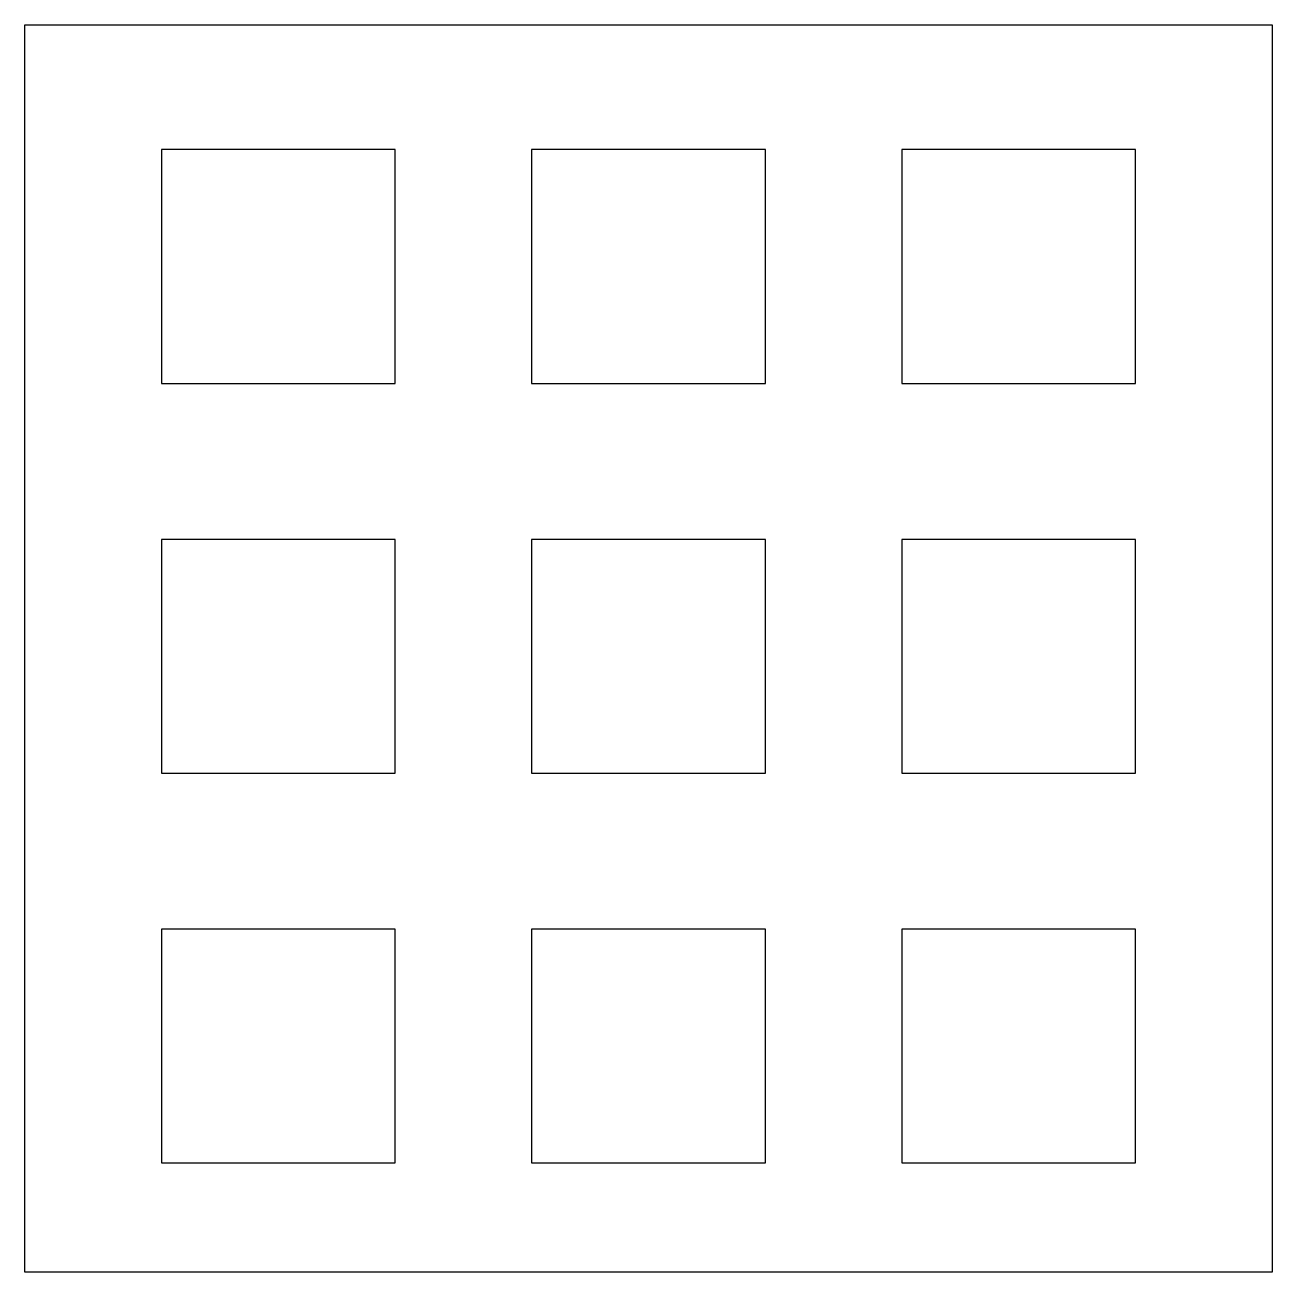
# Model space of a CAD drawing. Header units: millimetres. Extents: x -40 to 40, y -40 to 40.
import ezdxf

# ---------------------------------------------------------------- set-up
doc = ezdxf.new("R2010")
doc.units = ezdxf.units.MM
doc.layers.get('0').update_dxf_attribs({"linetype": 'CONTINUOUS'})

msp = doc.modelspace()

# ---------------------------------------------------------------- linework, layer by layer
for p, q in [((-40, 40), (40, 40)), ((-40, -40), (-40, 40)), ((40, 40), (40, -40)), ((40, -40), (-40, -40))]:
    msp.add_line(p, q)
for points in [[(-31.25, 17), (-16.25, 17), (-16.25, 32), (-31.25, 32)], [(-7.5, 17), (7.5, 17), (7.5, 32), (-7.5, 32)], [(16.25, 17), (31.25, 17), (31.25, 32), (16.25, 32)], [(-16.25, -8), (-16.25, 7), (-31.25, 7), (-31.25, -8)], [(7.5, -8), (7.5, 7), (-7.5, 7), (-7.5, -8)], [(16.25, -8), (31.25, -8), (31.25, 7), (16.25, 7)], [(-16.25, -33), (-16.25, -18), (-31.25, -18), (-31.25, -33)], [(7.5, -18), (-7.5, -18), (-7.5, -33), (7.5, -33)], [(16.25, -33), (31.25, -33), (31.25, -18), (16.25, -18)]]:
    msp.add_lwpolyline(points, close=True)

doc.saveas('drawing.dxf')
